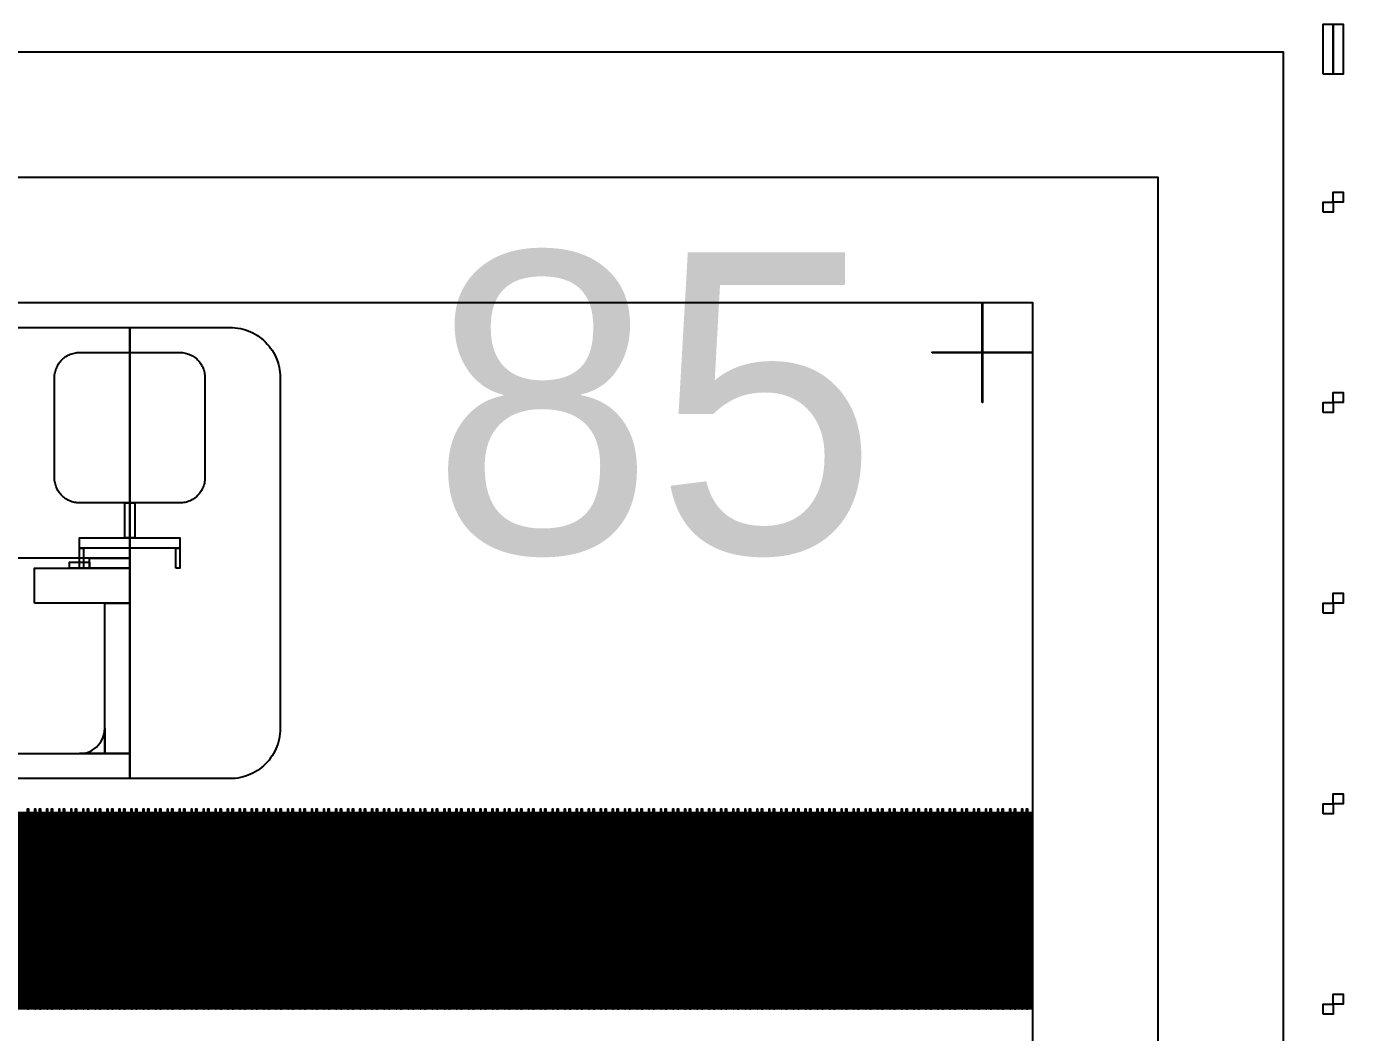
# Model space of a CAD drawing. Extents: x -50000 to 50000, y -50000 to 50000.
# Drawn here: x 18994 to 21650, y -30856 to -28850 of the extents above; entities that cross this region are included whole.
import ezdxf

# ---------------------------------------------------------------- set-up
doc = ezdxf.new("R2010")
doc.units = 0
for name, color, linetype in [('BASEMETAL', 3, 'CONTINUOUS'), ('FRAME', 14, 'CONTINUOUS'), ('MARKERS', 8, 'CONTINUOUS'), ('SECONDLAYER', 7, 'CONTINUOUS'), ('XOR', 5, 'CONTINUOUS'), ('XOR3', 15, 'CONTINUOUS')]:
    doc.layers.add(name, color=color, linetype=linetype)

# ---------------------------------------------------------------- blocks, each defined once
blk = doc.blocks.new('DICINGBORDER')
at = {"layer": 'XOR'}
for points in [[(0, 7055), (0, 7155), (20, 7155), (20, 7055)], [(7180, 7055), (7180, 7155), (7200, 7155), (7200, 7055)], [(0, 6800), (0, 6820), (20, 6820), (20, 6800)], [(7180, 6780), (7180, 6800), (7200, 6800), (7200, 6780)], [(0, 6400), (0, 6420), (20, 6420), (20, 6400)], [(7180, 6380), (7180, 6400), (7200, 6400), (7200, 6380)], [(0, 6000), (0, 6020), (20, 6020), (20, 6000)], [(7180, 5980), (7180, 6000), (7200, 6000), (7200, 5980)], [(0, 5600), (0, 5620), (20, 5620), (20, 5600)], [(7180, 5580), (7180, 5600), (7200, 5600), (7200, 5580)], [(0, 5200), (0, 5220), (20, 5220), (20, 5200)], [(7180, 5180), (7180, 5200), (7200, 5200), (7200, 5180)]]:
    blk.add_lwpolyline(points, close=True, dxfattribs=at)
blk = doc.blocks.new('CHIP_JARRAY')
at = {"layer": 'BASEMETAL'}
for points in [[(4300, 5990), (4300, 6450), (4700, 6450), (4700, 5990)], [(4700, 5550), (4700, 6450), (4900, 6450), (4905.234, 6449.863), (4910.453, 6449.452), (4915.643, 6448.769), (4920.791, 6447.815), (4925.882, 6446.593), (4930.902, 6445.106), (4935.837, 6443.358), (4940.674, 6441.355), (4945.399, 6439.101), (4950, 6436.603), (4954.464, 6433.867), (4958.779, 6430.902), (4962.932, 6427.715), (4966.913, 6424.314), (4970.711, 6420.711), (4974.314, 6416.913), (4977.715, 6412.932), (4980.902, 6408.779), (4983.867, 6404.464), (4986.603, 6400), (4989.101, 6395.399), (4991.355, 6390.674), (4993.358, 6385.837), (4995.106, 6380.902), (4996.593, 6375.882), (4997.815, 6370.791), (4998.769, 6365.643), (4999.452, 6360.453), (4999.863, 6355.234), (5000, 6350), (5000, 5650), (4999.863, 5644.766), (4999.452, 5639.547), (4998.769, 5634.357), (4997.815, 5629.209), (4996.593, 5624.118), (4995.106, 5619.098), (4993.358, 5614.163), (4991.355, 5609.326), (4989.101, 5604.601), (4986.603, 5600), (4983.867, 5595.536), (4980.902, 5591.221), (4977.715, 5587.068), (4974.314, 5583.087), (4970.711, 5579.289), (4966.913, 5575.686), (4962.932, 5572.285), (4958.779, 5569.098), (4954.464, 5566.133), (4950, 5563.397), (4945.399, 5560.899), (4940.674, 5558.645), (4935.837, 5556.642), (4930.902, 5554.894), (4925.882, 5553.407), (4920.791, 5552.185), (4915.643, 5551.231), (4910.453, 5550.548), (4905.234, 5550.137), (4900, 5550)], [(4580, 5970), (4580, 5982), (4620, 5982), (4620, 5970)], [(4620, 5970), (4620, 5990), (4700, 5990), (4700, 5970)], [(4510, 5900), (4510, 5970), (4700, 5970), (4700, 5900)], [(4650, 5600), (4650, 5900), (4700, 5900), (4700, 5600)], [(4600, 5600), (4605.226, 5600.274), (4610.396, 5601.093), (4615.451, 5602.447), (4620.337, 5604.323), (4625, 5606.699), (4629.389, 5609.549), (4633.457, 5612.843), (4637.157, 5616.543), (4640.451, 5620.611), (4643.301, 5625), (4645.677, 5629.663), (4647.553, 5634.549), (4648.907, 5639.604), (4649.726, 5644.774), (4650, 5650), (4650, 5600)], [(4300, 5550), (4300, 5600), (4700, 5600), (4700, 5550)], [(500, 5478), (500, 5482.3), (6500, 5482.3), (6500, 5478)], [(500, 5475), (500, 5477), (6500, 5477), (6500, 5475)], [(500, 5472), (500, 5474.4), (6500, 5474.4), (6500, 5472)], [(500, 5469), (500, 5471), (6500, 5471), (6500, 5469)], [(500, 5464), (500, 5468.3), (6500, 5468.3), (6500, 5464)], [(500, 5461), (500, 5463), (6500, 5463), (6500, 5461)], [(500, 5458), (500, 5460.4), (6500, 5460.4), (6500, 5458)], [(500, 5455), (500, 5457), (6500, 5457), (6500, 5455)], [(500, 5450), (500, 5454.3), (6500, 5454.3), (6500, 5450)], [(500, 5447), (500, 5449), (6500, 5449), (6500, 5447)], [(500, 5444), (500, 5446.4), (6500, 5446.4), (6500, 5444)], [(500, 5441), (500, 5443), (6500, 5443), (6500, 5441)], [(500, 5436), (500, 5440.3), (6500, 5440.3), (6500, 5436)], [(500, 5433), (500, 5435), (6500, 5435), (6500, 5433)], [(500, 5430), (500, 5432.4), (6500, 5432.4), (6500, 5430)], [(500, 5427), (500, 5429), (6500, 5429), (6500, 5427)], [(500, 5422), (500, 5426.3), (6500, 5426.3), (6500, 5422)], [(500, 5419), (500, 5421), (6500, 5421), (6500, 5419)], [(500, 5416), (500, 5418.4), (6500, 5418.4), (6500, 5416)], [(500, 5413), (500, 5415), (6500, 5415), (6500, 5413)], [(500, 5408), (500, 5412.3), (6500, 5412.3), (6500, 5408)], [(500, 5405), (500, 5407), (6500, 5407), (6500, 5405)], [(500, 5402), (500, 5404.4), (6500, 5404.4), (6500, 5402)], [(500, 5399), (500, 5401), (6500, 5401), (6500, 5399)], [(500, 5394), (500, 5398.3), (6500, 5398.3), (6500, 5394)], [(500, 5391), (500, 5393), (6500, 5393), (6500, 5391)], [(500, 5388), (500, 5390.4), (6500, 5390.4), (6500, 5388)], [(500, 5385), (500, 5387), (6500, 5387), (6500, 5385)], [(500, 5380), (500, 5384.3), (6500, 5384.3), (6500, 5380)], [(500, 5377), (500, 5379), (6500, 5379), (6500, 5377)], [(500, 5374), (500, 5376.4), (6500, 5376.4), (6500, 5374)], [(500, 5371), (500, 5373), (6500, 5373), (6500, 5371)], [(500, 5366), (500, 5370.3), (6500, 5370.3), (6500, 5366)], [(500, 5363), (500, 5365), (6500, 5365), (6500, 5363)], [(500, 5360), (500, 5362.4), (6500, 5362.4), (6500, 5360)], [(500, 5357), (500, 5359), (6500, 5359), (6500, 5357)], [(500, 5352), (500, 5356.3), (6500, 5356.3), (6500, 5352)], [(500, 5349), (500, 5351), (6500, 5351), (6500, 5349)], [(500, 5346), (500, 5348.4), (6500, 5348.4), (6500, 5346)], [(500, 5343), (500, 5345), (6500, 5345), (6500, 5343)], [(500, 5338), (500, 5342.3), (6500, 5342.3), (6500, 5338)], [(500, 5335), (500, 5337), (6500, 5337), (6500, 5335)], [(500, 5332), (500, 5334.4), (6500, 5334.4), (6500, 5332)], [(500, 5329), (500, 5331), (6500, 5331), (6500, 5329)], [(500, 5324), (500, 5328.3), (6500, 5328.3), (6500, 5324)], [(500, 5321), (500, 5323), (6500, 5323), (6500, 5321)], [(500, 5318), (500, 5320.4), (6500, 5320.4), (6500, 5318)], [(500, 5315), (500, 5317), (6500, 5317), (6500, 5315)], [(500, 5310), (500, 5314.3), (6500, 5314.3), (6500, 5310)], [(500, 5307), (500, 5309), (6500, 5309), (6500, 5307)], [(500, 5304), (500, 5306.4), (6500, 5306.4), (6500, 5304)], [(500, 5301), (500, 5303), (6500, 5303), (6500, 5301)], [(500, 5296), (500, 5300.3), (6500, 5300.3), (6500, 5296)], [(500, 5293), (500, 5295), (6500, 5295), (6500, 5293)], [(500, 5290), (500, 5292.4), (6500, 5292.4), (6500, 5290)], [(500, 5287), (500, 5289), (6500, 5289), (6500, 5287)], [(500, 5282), (500, 5286.3), (6500, 5286.3), (6500, 5282)], [(500, 5279), (500, 5281), (6500, 5281), (6500, 5279)], [(500, 5276), (500, 5278.4), (6500, 5278.4), (6500, 5276)], [(500, 5273), (500, 5275), (6500, 5275), (6500, 5273)], [(500, 5268), (500, 5272.3), (6500, 5272.3), (6500, 5268)], [(500, 5265), (500, 5267), (6500, 5267), (6500, 5265)], [(500, 5262), (500, 5264.4), (6500, 5264.4), (6500, 5262)], [(500, 5259), (500, 5261), (6500, 5261), (6500, 5259)], [(500, 5254), (500, 5258.3), (6500, 5258.3), (6500, 5254)], [(500, 5251), (500, 5253), (6500, 5253), (6500, 5251)], [(500, 5248), (500, 5250.4), (6500, 5250.4), (6500, 5248)], [(500, 5245), (500, 5247), (6500, 5247), (6500, 5245)], [(500, 5240), (500, 5244.3), (6500, 5244.3), (6500, 5240)], [(500, 5237), (500, 5239), (6500, 5239), (6500, 5237)], [(500, 5234), (500, 5236.4), (6500, 5236.4), (6500, 5234)], [(500, 5231), (500, 5233), (6500, 5233), (6500, 5231)], [(500, 5226), (500, 5230.3), (6500, 5230.3), (6500, 5226)], [(500, 5223), (500, 5225), (6500, 5225), (6500, 5223)], [(500, 5220), (500, 5222.4), (6500, 5222.4), (6500, 5220)], [(500, 5217), (500, 5219), (6500, 5219), (6500, 5217)], [(500, 5212), (500, 5216.3), (6500, 5216.3), (6500, 5212)], [(500, 5209), (500, 5211), (6500, 5211), (6500, 5209)], [(500, 5206), (500, 5208.4), (6500, 5208.4), (6500, 5206)], [(500, 5203), (500, 5205), (6500, 5205), (6500, 5203)], [(500, 5198), (500, 5202.3), (6500, 5202.3), (6500, 5198)], [(500, 5195), (500, 5197), (6500, 5197), (6500, 5195)], [(500, 5192), (500, 5194.4), (6500, 5194.4), (6500, 5192)], [(500, 5189), (500, 5191), (6500, 5191), (6500, 5189)], [(500, 5184), (500, 5188.3), (6500, 5188.3), (6500, 5184)], [(500, 5181), (500, 5183), (6500, 5183), (6500, 5181)], [(500, 5178), (500, 5180.4), (6500, 5180.4), (6500, 5178)], [(500, 5175), (500, 5177), (6500, 5177), (6500, 5175)], [(500, 5170), (500, 5174.3), (6500, 5174.3), (6500, 5170)], [(500, 5167), (500, 5169), (6500, 5169), (6500, 5167)], [(500, 5164), (500, 5166.4), (6500, 5166.4), (6500, 5164)], [(500, 5161), (500, 5163), (6500, 5163), (6500, 5161)], [(500, 5156), (500, 5160.3), (6500, 5160.3), (6500, 5156)], [(500, 5153), (500, 5155), (6500, 5155), (6500, 5153)], [(500, 5150), (500, 5152.4), (6500, 5152.4), (6500, 5150)], [(500, 5147), (500, 5149), (6500, 5149), (6500, 5147)], [(500, 5142), (500, 5146.3), (6500, 5146.3), (6500, 5142)], [(500, 5139), (500, 5141), (6500, 5141), (6500, 5139)], [(500, 5136), (500, 5138.4), (6500, 5138.4), (6500, 5136)], [(500, 5133), (500, 5135), (6500, 5135), (6500, 5133)], [(500, 5128), (500, 5132.3), (6500, 5132.3), (6500, 5128)], [(500, 5125), (500, 5127), (6500, 5127), (6500, 5125)], [(500, 5122), (500, 5124.4), (6500, 5124.4), (6500, 5122)], [(500, 5119), (500, 5121), (6500, 5121), (6500, 5119)], [(500, 5114), (500, 5118.3), (6500, 5118.3), (6500, 5114)], [(500, 5111), (500, 5113), (6500, 5113), (6500, 5111)], [(500, 5108), (500, 5110.4), (6500, 5110.4), (6500, 5108)], [(500, 5105), (500, 5107), (6500, 5107), (6500, 5105)], [(500, 5100), (500, 5104.3), (6500, 5104.3), (6500, 5100)], [(500, 5097), (500, 5099), (6500, 5099), (6500, 5097)], [(500, 5094), (500, 5096.4), (6500, 5096.4), (6500, 5094)], [(500, 5091), (500, 5093), (6500, 5093), (6500, 5091)]]:
    blk.add_lwpolyline(points, close=True, dxfattribs=at)
at = {"layer": 'FRAME'}
for points in [[(0, 0), (0, 7000), (7000, 7000), (7000, 0)], [(500, 500), (500, 6500), (6500, 6500), (6500, 500)]]:
    blk.add_lwpolyline(points, close=True, dxfattribs=at)
at = {"layer": 'MARKERS'}
for points in [[(6399.5, 6400.5), (6399.5, 6500), (6400.5, 6500), (6400.5, 6400.5)], [(6300, 6399.5), (6300, 6400.5), (6500, 6400.5), (6500, 6399.5)], [(6399.5, 6300), (6399.5, 6399.5), (6400.5, 6399.5), (6400.5, 6300)]]:
    blk.add_lwpolyline(points, close=True, dxfattribs=at)
at = {"layer": 'SECONDLAYER'}
for points in [[(4600, 6100), (4597.383, 6100.069), (4594.774, 6100.274), (4592.178, 6100.616), (4589.604, 6101.093), (4587.059, 6101.704), (4584.549, 6102.447), (4582.082, 6103.321), (4579.663, 6104.323), (4577.3, 6105.45), (4575, 6106.699), (4572.768, 6108.066), (4570.611, 6109.549), (4568.534, 6111.143), (4566.543, 6112.843), (4564.645, 6114.645), (4562.843, 6116.543), (4561.143, 6118.534), (4559.549, 6120.611), (4558.066, 6122.768), (4556.699, 6125), (4555.45, 6127.3), (4554.323, 6129.663), (4553.321, 6132.082), (4552.447, 6134.549), (4551.704, 6137.059), (4551.093, 6139.604), (4550.616, 6142.178), (4550.274, 6144.774), (4550.069, 6147.383), (4550, 6150), (4550, 6350), (4550.069, 6352.617), (4550.274, 6355.226), (4550.616, 6357.822), (4551.093, 6360.396), (4551.704, 6362.941), (4552.447, 6365.451), (4553.321, 6367.918), (4554.323, 6370.337), (4555.45, 6372.7), (4556.699, 6375), (4558.066, 6377.232), (4559.549, 6379.389), (4561.143, 6381.466), (4562.843, 6383.457), (4564.645, 6385.355), (4566.543, 6387.157), (4568.534, 6388.857), (4570.611, 6390.451), (4572.768, 6391.934), (4575, 6393.301), (4577.3, 6394.55), (4579.663, 6395.677), (4582.082, 6396.679), (4584.549, 6397.553), (4587.059, 6398.296), (4589.604, 6398.907), (4592.178, 6399.384), (4594.774, 6399.726), (4597.383, 6399.931), (4600, 6400), (4800, 6400), (4802.617, 6399.931), (4805.226, 6399.726), (4807.822, 6399.384), (4810.396, 6398.907), (4812.941, 6398.296), (4815.451, 6397.553), (4817.918, 6396.679), (4820.337, 6395.677), (4822.7, 6394.55), (4825, 6393.301), (4827.232, 6391.934), (4829.389, 6390.451), (4831.466, 6388.857), (4833.457, 6387.157), (4835.355, 6385.355), (4837.157, 6383.457), (4838.857, 6381.466), (4840.451, 6379.389), (4841.934, 6377.232), (4843.301, 6375), (4844.55, 6372.7), (4845.677, 6370.337), (4846.679, 6367.918), (4847.553, 6365.451), (4848.296, 6362.941), (4848.907, 6360.396), (4849.384, 6357.822), (4849.726, 6355.226), (4849.931, 6352.617), (4850, 6350), (4850, 6150), (4849.931, 6147.383), (4849.726, 6144.774), (4849.384, 6142.178), (4848.907, 6139.604), (4848.296, 6137.059), (4847.553, 6134.549), (4846.679, 6132.082), (4845.677, 6129.663), (4844.55, 6127.3), (4843.301, 6125), (4841.934, 6122.768), (4840.451, 6120.611), (4838.857, 6118.534), (4837.157, 6116.543), (4835.355, 6114.645), (4833.457, 6112.843), (4831.466, 6111.143), (4829.389, 6109.549), (4827.232, 6108.066), (4825, 6106.699), (4822.7, 6105.45), (4820.337, 6104.323), (4817.918, 6103.321), (4815.451, 6102.447), (4812.941, 6101.704), (4810.396, 6101.093), (4807.822, 6100.616), (4805.226, 6100.274), (4802.617, 6100.069), (4800, 6100)], [(4690, 6030), (4690, 6100), (4710, 6100), (4710, 6030)], [(4600, 6010), (4600, 6030), (4800, 6030), (4800, 6010)], [(4600, 5970), (4600, 6010), (4608, 6010), (4608, 5970)], [(4792, 5970), (4792, 6010), (4800, 6010), (4800, 5970)], [(4496, 5090), (4496, 5490), (4498, 5490), (4498, 5090)], [(4511, 5090), (4511, 5490), (4512, 5490), (4512, 5090)], [(4520, 5090), (4520, 5490), (4522, 5490), (4522, 5090)], [(4535, 5090), (4535, 5490), (4536, 5490), (4536, 5090)], [(4544, 5090), (4544, 5490), (4546, 5490), (4546, 5090)], [(4559, 5090), (4559, 5490), (4560, 5490), (4560, 5090)], [(4568, 5090), (4568, 5490), (4570, 5490), (4570, 5090)], [(4583, 5090), (4583, 5490), (4584, 5490), (4584, 5090)], [(4592, 5090), (4592, 5490), (4594, 5490), (4594, 5090)], [(4607, 5090), (4607, 5490), (4608, 5490), (4608, 5090)], [(4616, 5090), (4616, 5490), (4618, 5490), (4618, 5090)], [(4631, 5090), (4631, 5490), (4632, 5490), (4632, 5090)], [(4640, 5090), (4640, 5490), (4642, 5490), (4642, 5090)], [(4655, 5090), (4655, 5490), (4656, 5490), (4656, 5090)], [(4664, 5090), (4664, 5490), (4666, 5490), (4666, 5090)], [(4679, 5090), (4679, 5490), (4680, 5490), (4680, 5090)], [(4688, 5090), (4688, 5490), (4690, 5490), (4690, 5090)], [(4703, 5090), (4703, 5490), (4704, 5490), (4704, 5090)], [(4712, 5090), (4712, 5490), (4714, 5490), (4714, 5090)], [(4727, 5090), (4727, 5490), (4728, 5490), (4728, 5090)], [(4736, 5090), (4736, 5490), (4738, 5490), (4738, 5090)], [(4751, 5090), (4751, 5490), (4752, 5490), (4752, 5090)], [(4760, 5090), (4760, 5490), (4762, 5490), (4762, 5090)], [(4775, 5090), (4775, 5490), (4776, 5490), (4776, 5090)], [(4784, 5090), (4784, 5490), (4786, 5490), (4786, 5090)], [(4799, 5090), (4799, 5490), (4800, 5490), (4800, 5090)], [(4808, 5090), (4808, 5490), (4810, 5490), (4810, 5090)], [(4823, 5090), (4823, 5490), (4824, 5490), (4824, 5090)], [(4832, 5090), (4832, 5490), (4834, 5490), (4834, 5090)], [(4847, 5090), (4847, 5490), (4848, 5490), (4848, 5090)], [(4856, 5090), (4856, 5490), (4858, 5490), (4858, 5090)], [(4871, 5090), (4871, 5490), (4872, 5490), (4872, 5090)], [(4880, 5090), (4880, 5490), (4882, 5490), (4882, 5090)], [(4895, 5090), (4895, 5490), (4896, 5490), (4896, 5090)], [(4904, 5090), (4904, 5490), (4906, 5490), (4906, 5090)], [(4919, 5090), (4919, 5490), (4920, 5490), (4920, 5090)], [(4928, 5090), (4928, 5490), (4930, 5490), (4930, 5090)], [(4943, 5090), (4943, 5490), (4944, 5490), (4944, 5090)], [(4952, 5090), (4952, 5490), (4954, 5490), (4954, 5090)], [(4967, 5090), (4967, 5490), (4968, 5490), (4968, 5090)], [(4976, 5090), (4976, 5490), (4978, 5490), (4978, 5090)], [(4991, 5090), (4991, 5490), (4992, 5490), (4992, 5090)], [(5000, 5090), (5000, 5490), (5002, 5490), (5002, 5090)], [(5015, 5090), (5015, 5490), (5016, 5490), (5016, 5090)], [(5024, 5090), (5024, 5490), (5026, 5490), (5026, 5090)], [(5039, 5090), (5039, 5490), (5040, 5490), (5040, 5090)], [(5048, 5090), (5048, 5490), (5050, 5490), (5050, 5090)], [(5063, 5090), (5063, 5490), (5064, 5490), (5064, 5090)], [(5072, 5090), (5072, 5490), (5074, 5490), (5074, 5090)], [(5087, 5090), (5087, 5490), (5088, 5490), (5088, 5090)], [(5096, 5090), (5096, 5490), (5098, 5490), (5098, 5090)], [(5111, 5090), (5111, 5490), (5112, 5490), (5112, 5090)], [(5120, 5090), (5120, 5490), (5122, 5490), (5122, 5090)], [(5135, 5090), (5135, 5490), (5136, 5490), (5136, 5090)], [(5144, 5090), (5144, 5490), (5146, 5490), (5146, 5090)], [(5159, 5090), (5159, 5490), (5160, 5490), (5160, 5090)], [(5168, 5090), (5168, 5490), (5170, 5490), (5170, 5090)], [(5183, 5090), (5183, 5490), (5184, 5490), (5184, 5090)], [(5192, 5090), (5192, 5490), (5194, 5490), (5194, 5090)], [(5207, 5090), (5207, 5490), (5208, 5490), (5208, 5090)], [(5216, 5090), (5216, 5490), (5218, 5490), (5218, 5090)], [(5231, 5090), (5231, 5490), (5232, 5490), (5232, 5090)], [(5240, 5090), (5240, 5490), (5242, 5490), (5242, 5090)], [(5255, 5090), (5255, 5490), (5256, 5490), (5256, 5090)], [(5264, 5090), (5264, 5490), (5266, 5490), (5266, 5090)], [(5279, 5090), (5279, 5490), (5280, 5490), (5280, 5090)], [(5288, 5090), (5288, 5490), (5290, 5490), (5290, 5090)], [(5303, 5090), (5303, 5490), (5304, 5490), (5304, 5090)], [(5312, 5090), (5312, 5490), (5314, 5490), (5314, 5090)], [(5327, 5090), (5327, 5490), (5328, 5490), (5328, 5090)], [(5336, 5090), (5336, 5490), (5338, 5490), (5338, 5090)], [(5351, 5090), (5351, 5490), (5352, 5490), (5352, 5090)], [(5360, 5090), (5360, 5490), (5362, 5490), (5362, 5090)], [(5375, 5090), (5375, 5490), (5376, 5490), (5376, 5090)], [(5384, 5090), (5384, 5490), (5386, 5490), (5386, 5090)], [(5399, 5090), (5399, 5490), (5400, 5490), (5400, 5090)], [(5408, 5090), (5408, 5490), (5410, 5490), (5410, 5090)], [(5423, 5090), (5423, 5490), (5424, 5490), (5424, 5090)], [(5432, 5090), (5432, 5490), (5434, 5490), (5434, 5090)], [(5447, 5090), (5447, 5490), (5448, 5490), (5448, 5090)], [(5456, 5090), (5456, 5490), (5458, 5490), (5458, 5090)], [(5471, 5090), (5471, 5490), (5472, 5490), (5472, 5090)], [(5480, 5090), (5480, 5490), (5482, 5490), (5482, 5090)], [(5495, 5090), (5495, 5490), (5496, 5490), (5496, 5090)], [(5504, 5090), (5504, 5490), (5506, 5490), (5506, 5090)], [(5519, 5090), (5519, 5490), (5520, 5490), (5520, 5090)], [(5528, 5090), (5528, 5490), (5530, 5490), (5530, 5090)], [(5543, 5090), (5543, 5490), (5544, 5490), (5544, 5090)], [(5552, 5090), (5552, 5490), (5554, 5490), (5554, 5090)], [(5567, 5090), (5567, 5490), (5568, 5490), (5568, 5090)], [(5576, 5090), (5576, 5490), (5578, 5490), (5578, 5090)], [(5591, 5090), (5591, 5490), (5592, 5490), (5592, 5090)], [(5600, 5090), (5600, 5490), (5602, 5490), (5602, 5090)], [(5615, 5090), (5615, 5490), (5616, 5490), (5616, 5090)], [(5624, 5090), (5624, 5490), (5626, 5490), (5626, 5090)], [(5639, 5090), (5639, 5490), (5640, 5490), (5640, 5090)], [(5648, 5090), (5648, 5490), (5650, 5490), (5650, 5090)], [(5663, 5090), (5663, 5490), (5664, 5490), (5664, 5090)], [(5672, 5090), (5672, 5490), (5674, 5490), (5674, 5090)], [(5687, 5090), (5687, 5490), (5688, 5490), (5688, 5090)], [(5696, 5090), (5696, 5490), (5698, 5490), (5698, 5090)], [(5711, 5090), (5711, 5490), (5712, 5490), (5712, 5090)], [(5720, 5090), (5720, 5490), (5722, 5490), (5722, 5090)], [(5735, 5090), (5735, 5490), (5736, 5490), (5736, 5090)], [(5744, 5090), (5744, 5490), (5746, 5490), (5746, 5090)], [(5759, 5090), (5759, 5490), (5760, 5490), (5760, 5090)], [(5768, 5090), (5768, 5490), (5770, 5490), (5770, 5090)], [(5783, 5090), (5783, 5490), (5784, 5490), (5784, 5090)], [(5792, 5090), (5792, 5490), (5794, 5490), (5794, 5090)], [(5807, 5090), (5807, 5490), (5808, 5490), (5808, 5090)], [(5816, 5090), (5816, 5490), (5818, 5490), (5818, 5090)], [(5831, 5090), (5831, 5490), (5832, 5490), (5832, 5090)], [(5840, 5090), (5840, 5490), (5842, 5490), (5842, 5090)], [(5855, 5090), (5855, 5490), (5856, 5490), (5856, 5090)], [(5864, 5090), (5864, 5490), (5866, 5490), (5866, 5090)], [(5879, 5090), (5879, 5490), (5880, 5490), (5880, 5090)], [(5888, 5090), (5888, 5490), (5890, 5490), (5890, 5090)], [(5903, 5090), (5903, 5490), (5904, 5490), (5904, 5090)], [(5912, 5090), (5912, 5490), (5914, 5490), (5914, 5090)], [(5927, 5090), (5927, 5490), (5928, 5490), (5928, 5090)], [(5936, 5090), (5936, 5490), (5938, 5490), (5938, 5090)], [(5951, 5090), (5951, 5490), (5952, 5490), (5952, 5090)], [(5960, 5090), (5960, 5490), (5962, 5490), (5962, 5090)], [(5975, 5090), (5975, 5490), (5976, 5490), (5976, 5090)], [(5984, 5090), (5984, 5490), (5986, 5490), (5986, 5090)], [(5999, 5090), (5999, 5490), (6000, 5490), (6000, 5090)], [(6008, 5090), (6008, 5490), (6010, 5490), (6010, 5090)], [(6023, 5090), (6023, 5490), (6024, 5490), (6024, 5090)], [(6032, 5090), (6032, 5490), (6034, 5490), (6034, 5090)], [(6047, 5090), (6047, 5490), (6048, 5490), (6048, 5090)], [(6056, 5090), (6056, 5490), (6058, 5490), (6058, 5090)], [(6071, 5090), (6071, 5490), (6072, 5490), (6072, 5090)], [(6080, 5090), (6080, 5490), (6082, 5490), (6082, 5090)], [(6095, 5090), (6095, 5490), (6096, 5490), (6096, 5090)], [(6104, 5090), (6104, 5490), (6106, 5490), (6106, 5090)], [(6119, 5090), (6119, 5490), (6120, 5490), (6120, 5090)], [(6128, 5090), (6128, 5490), (6130, 5490), (6130, 5090)], [(6143, 5090), (6143, 5490), (6144, 5490), (6144, 5090)], [(6152, 5090), (6152, 5490), (6154, 5490), (6154, 5090)], [(6167, 5090), (6167, 5490), (6168, 5490), (6168, 5090)], [(6176, 5090), (6176, 5490), (6178, 5490), (6178, 5090)], [(6191, 5090), (6191, 5490), (6192, 5490), (6192, 5090)], [(6200, 5090), (6200, 5490), (6202, 5490), (6202, 5090)], [(6215, 5090), (6215, 5490), (6216, 5490), (6216, 5090)], [(6224, 5090), (6224, 5490), (6226, 5490), (6226, 5090)], [(6239, 5090), (6239, 5490), (6240, 5490), (6240, 5090)], [(6248, 5090), (6248, 5490), (6250, 5490), (6250, 5090)], [(6263, 5090), (6263, 5490), (6264, 5490), (6264, 5090)], [(6272, 5090), (6272, 5490), (6274, 5490), (6274, 5090)], [(6287, 5090), (6287, 5490), (6288, 5490), (6288, 5090)], [(6296, 5090), (6296, 5490), (6298, 5490), (6298, 5090)], [(6311, 5090), (6311, 5490), (6312, 5490), (6312, 5090)], [(6320, 5090), (6320, 5490), (6322, 5490), (6322, 5090)], [(6335, 5090), (6335, 5490), (6336, 5490), (6336, 5090)], [(6344, 5090), (6344, 5490), (6346, 5490), (6346, 5090)], [(6359, 5090), (6359, 5490), (6360, 5490), (6360, 5090)], [(6368, 5090), (6368, 5490), (6370, 5490), (6370, 5090)], [(6383, 5090), (6383, 5490), (6384, 5490), (6384, 5090)], [(6392, 5090), (6392, 5490), (6394, 5490), (6394, 5090)], [(6407, 5090), (6407, 5490), (6408, 5490), (6408, 5090)], [(6416, 5090), (6416, 5490), (6418, 5490), (6418, 5090)], [(6431, 5090), (6431, 5490), (6432, 5490), (6432, 5090)], [(6440, 5090), (6440, 5490), (6442, 5490), (6442, 5090)], [(6455, 5090), (6455, 5490), (6456, 5490), (6456, 5090)], [(6464, 5090), (6464, 5490), (6466, 5490), (6466, 5090)], [(6479, 5090), (6479, 5490), (6480, 5490), (6480, 5090)], [(6488, 5090), (6488, 5490), (6490, 5490), (6490, 5090)]]:
    blk.add_lwpolyline(points, close=True, dxfattribs=at)
at = {"layer": 'XOR3'}
blk.add_lwpolyline([(250, 250), (250, 6750), (6750, 6750), (6750, 250)], close=True, dxfattribs=at)

msp = doc.modelspace()

# ---------------------------------------------------------------- linework, layer by layer
at = {"layer": 'FRAME'}
for radius in [50000, 49000]:
    msp.add_circle((0, 0), radius, dxfattribs=at)

# ---------------------------------------------------------------- block references
for name, p in [('DICINGBORDER', (14400, -36000)), ('DICINGBORDER', (21600, -36000)), ('CHIP_JARRAY', (14500, -35900))]:
    msp.add_blockref(name, p)

# ---------------------------------------------------------------- texts
at = {"layer": 'MARKERS'}
msp.add_text('85', height=600, dxfattribs=at).set_placement((19800, -29900))

doc.saveas('drawing.dxf')
